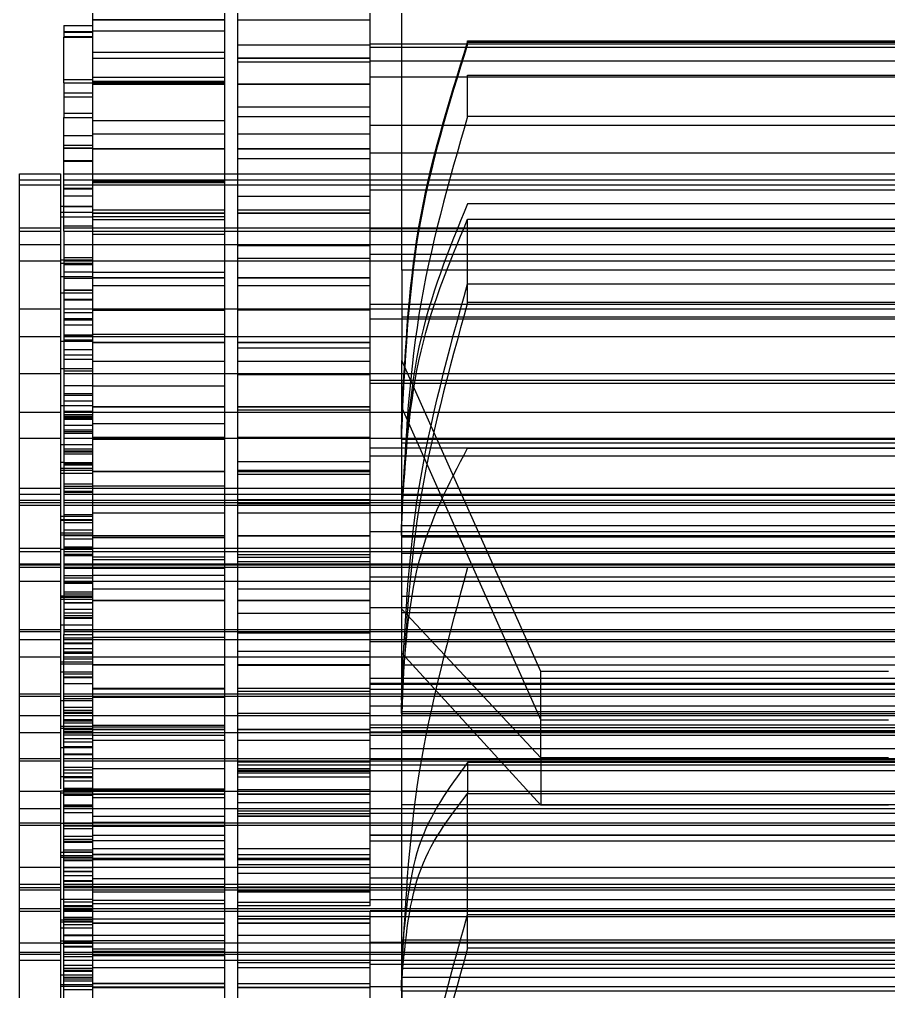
# Model space of a CAD drawing. Header units: metres. Extents: x 0 to 63075, y 0 to 44550.
# Drawn here: x 40583.26 to 40593.26, y 16373.58 to 16384.76 of the extents above; entities that cross this region are included whole.
import ezdxf

# ---------------------------------------------------------------- set-up
doc = ezdxf.new("R2010")
doc.units = ezdxf.units.M
doc.header["$LTSCALE"] = 75
doc.linetypes.add('HIDDEN2', pattern=[4.7625, 3.175, -1.5875])
doc.layers.add('SDM', color=7, linetype='Continuous')
doc.layers.add('ST1', color=7, linetype='HIDDEN2')

# ---------------------------------------------------------------- blocks, each defined once
blk = doc.blocks.new('A$C3224c420')
at = {"layer": 'ST1'}
for p, q in [((306.965, 1444.14), (306.965, 1454.755)), ((308.485, 1444.14), (308.485, 1454.755)), ((308.637, 1443.914), (308.637, 1449.942)), ((310.157, 1443.914), (310.157, 1449.942)), ((306.6, 1441.742), (306.6, 1446.744)), ((308.485, 1444.624), (306.965, 1444.624)), ((310.157, 1444.628), (308.637, 1444.628)), ((308.637, 1444.621), (310.157, 1444.621)), ((310.489, 1444.557), (310.157, 1444.557)), ((310.489, 1444.557), (310.489, 1444.431)), ((308.637, 1444.492), (310.157, 1444.492)), ((310.489, 1444.488), (310.157, 1444.488)), ((310.489, 1444.482), (310.157, 1444.482)), ((306.965, 1444.346), (299.035, 1444.346)), ((305.843, 1444.38), (300.157, 1444.38)), ((305.843, 1444.365), (300.157, 1444.365)), ((300.157, 1444.345), (305.843, 1444.345)), ((305.843, 1444.345), (305.843, 1444.38)), ((308.485, 1444.337), (306.965, 1444.337)), ((310.489, 1444.431), (310.157, 1444.431)), ((310.489, 1444.422), (310.157, 1444.422)), ((310.489, 1444.431), (310.489, 1444.422)), ((310.489, 1443.899), (310.489, 1444.422)), ((306.965, 1444.307), (299.035, 1444.307)), ((310.157, 1444.253), (308.637, 1444.253)), ((306.965, 1444.153), (299.035, 1444.153)), ((308.485, 1444.186), (306.965, 1444.186)), ((308.485, 1444.182), (306.965, 1444.182)), ((308.485, 1444.14), (306.965, 1444.14)), ((306.965, 1439.397), (306.965, 1444.14)), ((308.485, 1439.397), (308.485, 1444.14)), ((310.157, 1444.182), (308.637, 1444.182)), ((306.965, 1443.966), (299.035, 1443.966)), ((305.843, 1443.988), (300.157, 1443.988)), ((305.843, 1443.512), (305.843, 1443.988)), ((308.485, 1443.886), (306.965, 1443.886)), ((308.637, 1434.456), (308.637, 1443.959)), ((308.637, 1443.959), (310.157, 1443.959)), ((308.637, 1443.914), (310.157, 1443.914)), ((310.157, 1443.901), (308.637, 1443.901)), ((310.157, 1443.886), (308.637, 1443.886)), ((310.157, 1434.456), (310.157, 1443.959)), ((310.489, 1443.938), (310.157, 1443.938)), ((310.489, 1443.899), (310.157, 1443.899)), ((310.489, 1443.899), (310.489, 1443.501)), ((306.965, 1443.878), (308.485, 1443.878)), ((310.157, 1443.882), (308.637, 1443.882)), ((310.157, 1443.78), (310.489, 1443.78)), ((310.489, 1443.739), (310.157, 1443.739)), ((306.965, 1443.62), (308.485, 1443.62)), ((310.489, 1443.55), (310.157, 1443.55)), ((300.157, 1443.512), (305.843, 1443.512)), ((308.485, 1443.511), (306.965, 1443.511)), ((310.157, 1443.465), (308.637, 1443.465)), ((310.489, 1443.501), (310.157, 1443.501)), ((310.489, 1442.192), (310.489, 1443.501)), ((306.965, 1443.411), (299.035, 1443.411)), ((308.485, 1443.31), (306.965, 1443.31)), ((310.157, 1443.31), (308.637, 1443.31)), ((310.157, 1443.289), (310.489, 1443.289)), ((308.485, 1443.143), (306.965, 1443.143)), ((308.485, 1443.139), (306.965, 1443.139)), ((310.157, 1443.143), (308.637, 1443.143)), ((308.637, 1443.136), (310.157, 1443.136)), ((310.489, 1443.181), (310.157, 1443.181)), ((310.157, 1443.148), (310.489, 1443.148)), ((310.489, 1443.145), (310.157, 1443.145)), ((306.965, 1443.094), (299.035, 1443.094)), ((308.485, 1443.029), (306.965, 1443.029)), ((310.489, 1443.003), (310.157, 1443.003)), ((310.489, 1442.997), (310.157, 1442.997)), ((310.157, 1442.85), (295.658, 1442.85)), ((310.157, 1442.781), (295.658, 1442.781)), ((306.965, 1442.85), (299.035, 1442.85)), ((306.965, 1442.781), (299.035, 1442.781)), ((308.485, 1442.85), (306.965, 1442.85)), ((308.485, 1442.781), (306.965, 1442.781)), ((310.489, 1442.85), (308.637, 1442.85)), ((310.489, 1442.781), (308.637, 1442.781)), ((310.157, 1442.768), (308.637, 1442.768)), ((310.526, 1442.85), (310.526, 1442.724)), ((311, 1442.85), (310.526, 1442.85)), ((311, 1442.781), (310.526, 1442.781)), ((311, 1442.724), (311, 1442.85)), ((310.157, 1442.724), (295.658, 1442.724)), ((306.965, 1442.724), (299.035, 1442.724)), ((306.965, 1442.668), (299.035, 1442.668)), ((308.485, 1442.724), (306.965, 1442.724)), ((308.637, 1442.748), (310.157, 1442.748)), ((310.489, 1442.724), (308.637, 1442.724)), ((310.489, 1442.686), (310.157, 1442.686)), ((310.489, 1442.678), (310.157, 1442.678)), ((310.526, 1442.724), (310.526, 1442.192)), ((311, 1442.724), (310.526, 1442.724)), ((311, 1442.192), (311, 1442.724)), ((308.485, 1442.593), (306.965, 1442.593)), ((310.489, 1442.598), (310.157, 1442.598)), ((300.157, 1442.507), (305.843, 1442.507)), ((308.485, 1442.438), (306.965, 1442.438)), ((310.157, 1442.438), (308.637, 1442.438)), ((310.489, 1442.481), (310.157, 1442.481)), ((310.489, 1442.474), (310.157, 1442.474)), ((310.526, 1442.481), (310.489, 1442.481)), ((305.843, 1442.328), (300.157, 1442.328)), ((305.843, 1441.371), (305.843, 1442.328)), ((308.485, 1442.401), (306.965, 1442.401)), ((306.965, 1442.393), (308.485, 1442.393)), ((310.157, 1442.401), (308.637, 1442.401)), ((310.157, 1442.397), (308.637, 1442.397)), ((310.157, 1442.36), (308.637, 1442.36)), ((310.157, 1442.326), (308.637, 1442.326)), ((310.526, 1442.412), (310.157, 1442.412)), ((310.526, 1442.355), (310.157, 1442.355)), ((310.157, 1442.231), (295.658, 1442.231)), ((306.965, 1442.231), (299.035, 1442.231)), ((306.965, 1442.222), (299.035, 1442.222)), ((308.485, 1442.231), (306.965, 1442.231)), ((310.489, 1442.231), (308.637, 1442.231)), ((310.489, 1442.254), (310.157, 1442.254)), ((311, 1442.231), (310.526, 1442.231)), ((310.157, 1442.192), (295.658, 1442.192)), ((306.965, 1442.192), (299.035, 1442.192)), ((308.485, 1442.192), (306.965, 1442.192)), ((310.157, 1442.192), (308.637, 1442.192)), ((310.157, 1442.157), (308.637, 1442.157)), ((310.489, 1442.192), (310.157, 1442.192)), ((310.489, 1442.192), (310.489, 1441.171)), ((310.526, 1442.192), (310.526, 1438.502)), ((311, 1442.192), (310.526, 1442.192)), ((311, 1441.484), (311, 1442.192)), ((310.157, 1442.038), (295.658, 1442.038)), ((306.965, 1442.038), (299.035, 1442.038)), ((308.485, 1442.038), (306.965, 1442.038)), ((308.485, 1442.026), (306.965, 1442.026)), ((310.489, 1442.038), (308.637, 1442.038)), ((311, 1442.038), (310.526, 1442.038)), ((306.965, 1441.926), (299.035, 1441.926)), ((306.965, 1441.876), (308.485, 1441.876)), ((310.489, 1441.89), (310.157, 1441.89)), ((310.157, 1441.851), (295.658, 1441.851)), ((306.965, 1441.851), (299.035, 1441.851)), ((308.485, 1441.851), (306.965, 1441.851)), ((310.489, 1441.851), (308.637, 1441.851)), ((310.526, 1441.862), (310.157, 1441.862)), ((310.526, 1441.823), (310.157, 1441.823)), ((310.489, 1441.806), (310.157, 1441.806)), ((310.157, 1441.804), (310.489, 1441.804)), ((311, 1441.851), (310.526, 1441.851)), ((299.4, 1441.742), (306.6, 1441.742)), ((306.6, 1441.742), (306.6, 1440.704)), ((308.485, 1441.658), (306.965, 1441.658)), ((308.485, 1441.654), (306.965, 1441.654)), ((310.157, 1441.721), (308.637, 1441.721)), ((310.157, 1441.658), (308.637, 1441.658)), ((308.637, 1441.651), (310.157, 1441.651)), ((310.489, 1441.724), (310.157, 1441.724)), ((310.526, 1441.669), (310.157, 1441.669)), ((310.489, 1441.65), (310.157, 1441.65)), ((305.843, 1441.587), (300.157, 1441.587)), ((308.485, 1441.566), (306.965, 1441.566)), ((310.157, 1441.566), (308.637, 1441.566)), ((310.489, 1441.518), (310.157, 1441.518)), ((310.489, 1441.512), (310.157, 1441.512)), ((310.526, 1441.482), (310.157, 1441.482)), ((311, 1438.502), (311, 1441.484)), ((306.965, 1441.35), (299.035, 1441.35)), ((300.157, 1441.371), (305.843, 1441.371)), ((310.157, 1441.404), (310.489, 1441.404)), ((310.489, 1441.403), (310.157, 1441.403)), ((310.157, 1441.296), (295.658, 1441.296)), ((306.965, 1441.296), (299.035, 1441.296)), ((299.4, 1441.202), (306.6, 1441.202)), ((308.485, 1441.296), (306.965, 1441.296)), ((308.485, 1441.285), (306.965, 1441.285)), ((310.489, 1441.296), (308.637, 1441.296)), ((310.157, 1441.283), (308.637, 1441.283)), ((310.489, 1441.257), (310.157, 1441.257)), ((311, 1441.296), (310.526, 1441.296)), ((306.965, 1441.183), (299.035, 1441.183)), ((310.157, 1441.182), (310.489, 1441.182)), ((310.489, 1441.176), (310.157, 1441.176)), ((310.489, 1441.171), (310.157, 1441.171)), ((310.489, 1441.113), (310.157, 1441.113)), ((310.489, 1441.176), (310.489, 1437.55)), ((310.157, 1440.979), (295.658, 1440.979)), ((306.965, 1440.979), (299.035, 1440.979)), ((308.485, 1440.979), (306.965, 1440.979)), ((308.637, 1441.004), (310.157, 1441.004)), ((310.489, 1440.979), (308.637, 1440.979)), ((310.489, 1441), (310.157, 1441)), ((310.489, 1440.989), (310.157, 1440.989)), ((311, 1440.979), (310.526, 1440.979)), ((308.485, 1440.916), (306.965, 1440.916)), ((306.965, 1440.908), (308.485, 1440.908)), ((310.157, 1440.916), (308.637, 1440.916)), ((310.157, 1440.912), (308.637, 1440.912)), ((310.489, 1440.942), (310.157, 1440.942)), ((310.489, 1440.934), (310.157, 1440.934)), ((310.526, 1440.927), (310.157, 1440.927)), ((308.485, 1440.849), (306.965, 1440.849)), ((310.489, 1440.828), (310.157, 1440.828)), ((310.489, 1440.769), (310.157, 1440.769)), ((305, 1437.125), (306.6, 1440.704)), ((306.6, 1437.843), (306.6, 1440.704)), ((308.485, 1440.694), (306.965, 1440.694)), ((310.157, 1440.694), (308.637, 1440.694)), ((310.157, 1440.714), (310.489, 1440.714)), ((310.157, 1440.553), (295.658, 1440.553)), ((306.965, 1440.553), (299.035, 1440.553)), ((308.485, 1440.553), (306.965, 1440.553)), ((308.485, 1440.541), (306.965, 1440.541)), ((310.489, 1440.553), (308.637, 1440.553)), ((310.526, 1440.61), (310.157, 1440.61)), ((310.157, 1440.581), (310.489, 1440.581)), ((311, 1440.553), (310.526, 1440.553)), ((306.965, 1440.478), (299.035, 1440.478)), ((306.965, 1440.441), (299.035, 1440.441)), ((310.157, 1440.413), (308.637, 1440.413)), ((310.489, 1440.415), (310.157, 1440.415)), ((310.157, 1440.319), (310.489, 1440.319)), ((310.489, 1440.304), (310.157, 1440.304)), ((310.489, 1440.239), (310.157, 1440.239)), ((310.157, 1440.107), (295.658, 1440.107)), ((306.965, 1440.107), (299.035, 1440.107)), ((306.6, 1440.158), (305, 1436.565)), ((308.485, 1440.173), (306.965, 1440.173)), ((308.485, 1440.169), (306.965, 1440.169)), ((306.965, 1440.132), (308.485, 1440.132)), ((308.485, 1440.107), (306.965, 1440.107)), ((310.157, 1440.173), (308.637, 1440.173)), ((308.637, 1440.166), (310.157, 1440.166)), ((310.489, 1440.107), (308.637, 1440.107)), ((310.526, 1440.184), (310.157, 1440.184)), ((310.489, 1440.12), (310.157, 1440.12)), ((310.489, 1440.083), (310.157, 1440.083)), ((311, 1440.107), (310.526, 1440.107)), ((306.605, 1440.047), (306.605, 1439.883)), ((310.157, 1439.977), (308.637, 1439.977)), ((310.489, 1440.062), (310.157, 1440.062)), ((310.489, 1440.046), (310.157, 1440.046)), ((310.489, 1440.033), (310.157, 1440.033)), ((310.489, 1440.027), (310.157, 1440.027)), ((306.605, 1439.802), (306.605, 1439.929)), ((306.605, 1439.798), (306.605, 1439.917)), ((306.605, 1439.917), (306.605, 1439.798)), ((306.605, 1439.883), (306.605, 1439.756)), ((310.489, 1439.958), (310.157, 1439.958)), ((310.489, 1439.906), (310.157, 1439.906)), ((310.489, 1439.885), (310.157, 1439.885)), ((310.489, 1439.867), (310.157, 1439.867)), ((310.157, 1439.811), (295.658, 1439.811)), ((306.965, 1439.811), (299.035, 1439.811)), ((306.605, 1439.802), (299.395, 1439.802)), ((306.605, 1439.798), (299.395, 1439.798)), ((306.605, 1439.756), (299.395, 1439.756)), ((306.605, 1439.756), (306.605, 1438.783)), ((308.485, 1439.822), (306.965, 1439.822)), ((308.485, 1439.811), (306.965, 1439.811)), ((310.157, 1439.822), (308.637, 1439.822)), ((310.489, 1439.811), (308.637, 1439.811)), ((310.157, 1439.798), (308.637, 1439.798)), ((311, 1439.811), (310.526, 1439.811)), ((306.965, 1439.698), (299.035, 1439.698)), ((305.843, 1439.694), (300.157, 1439.694)), ((310.526, 1439.738), (310.157, 1439.738)), ((310.489, 1439.686), (310.157, 1439.686)), ((310.157, 1439.66), (310.489, 1439.66)), ((310.489, 1439.659), (310.157, 1439.659)), ((310.489, 1439.651), (310.157, 1439.651)), ((306.965, 1439.606), (299.035, 1439.606)), ((308.485, 1439.541), (306.965, 1439.541)), ((310.489, 1439.628), (310.157, 1439.628)), ((310.489, 1439.529), (310.157, 1439.529)), ((310.489, 1439.527), (310.157, 1439.527)), ((310.489, 1439.529), (310.526, 1439.529)), ((308.485, 1439.44), (306.965, 1439.44)), ((308.485, 1439.431), (306.965, 1439.431)), ((306.965, 1439.423), (308.485, 1439.423)), ((310.157, 1439.431), (308.637, 1439.431)), ((310.157, 1439.427), (308.637, 1439.427)), ((310.489, 1439.513), (310.157, 1439.513)), ((310.489, 1439.504), (310.157, 1439.504)), ((310.157, 1439.46), (310.526, 1439.46)), ((310.526, 1439.442), (310.157, 1439.442)), ((308.485, 1439.397), (306.965, 1439.397)), ((306.965, 1434.427), (306.965, 1439.397)), ((308.485, 1434.427), (308.485, 1439.397)), ((310.489, 1439.405), (310.157, 1439.405)), ((310.157, 1439.403), (310.526, 1439.403)), ((310.157, 1439.235), (295.658, 1439.235)), ((306.965, 1439.235), (299.035, 1439.235)), ((308.485, 1439.235), (306.965, 1439.235)), ((308.637, 1439.259), (310.157, 1439.259)), ((310.489, 1439.235), (308.637, 1439.235)), ((310.489, 1439.284), (310.157, 1439.284)), ((310.489, 1439.256), (310.157, 1439.256)), ((310.489, 1439.235), (310.157, 1439.235)), ((310.157, 1439.229), (310.489, 1439.229)), ((310.489, 1439.198), (310.157, 1439.198)), ((310.489, 1439.19), (310.157, 1439.19)), ((311, 1439.235), (310.526, 1439.235)), ((295.658, 1439.16), (310.157, 1439.16)), ((295.658, 1439.091), (310.157, 1439.091)), ((299.035, 1439.16), (306.965, 1439.16)), ((299.035, 1439.091), (306.965, 1439.091)), ((306.6, 1439.152), (299.4, 1439.152)), ((306.965, 1439.16), (308.485, 1439.16)), ((308.485, 1439.104), (306.965, 1439.104)), ((306.965, 1439.091), (308.485, 1439.091)), ((308.637, 1439.16), (310.489, 1439.16)), ((308.637, 1439.091), (310.489, 1439.091)), ((310.526, 1439.16), (311, 1439.16)), ((310.526, 1439.091), (311, 1439.091)), ((310.157, 1439.068), (295.658, 1439.068)), ((295.658, 1439.034), (310.157, 1439.034)), ((306.965, 1439.068), (299.035, 1439.068)), ((299.035, 1439.034), (306.965, 1439.034)), ((308.485, 1439.068), (306.965, 1439.068)), ((308.485, 1439.056), (306.965, 1439.056)), ((306.965, 1439.034), (308.485, 1439.034)), ((310.489, 1439.068), (308.637, 1439.068)), ((308.637, 1439.034), (310.489, 1439.034)), ((311, 1439.068), (310.526, 1439.068)), ((310.526, 1439.034), (311, 1439.034)), ((306.965, 1438.956), (299.035, 1438.956)), ((308.485, 1438.95), (306.965, 1438.95)), ((310.157, 1438.95), (308.637, 1438.95)), ((310.489, 1438.93), (310.157, 1438.93)), ((310.157, 1438.91), (310.526, 1438.91)), ((310.157, 1438.871), (310.526, 1438.871)), ((310.526, 1438.866), (310.157, 1438.866)), ((306.605, 1438.806), (299.395, 1438.806)), ((306.605, 1438.818), (306.605, 1438.689)), ((306.605, 1438.689), (306.605, 1438.818)), ((306.605, 1438.783), (306.605, 1436.575)), ((310.157, 1438.837), (310.489, 1438.837)), ((310.157, 1438.834), (310.489, 1438.834)), ((310.489, 1438.754), (310.157, 1438.754)), ((306.965, 1438.734), (299.035, 1438.734)), ((306.605, 1438.689), (299.395, 1438.689)), ((306.605, 1438.674), (299.395, 1438.674)), ((306.6, 1438.68), (299.4, 1438.68)), ((308.485, 1438.688), (306.965, 1438.688)), ((308.485, 1438.684), (306.965, 1438.684)), ((310.157, 1438.688), (308.637, 1438.688)), ((308.637, 1438.681), (310.157, 1438.681)), ((310.157, 1438.668), (308.637, 1438.668)), ((310.157, 1438.717), (310.526, 1438.717)), ((310.526, 1438.699), (310.157, 1438.699)), ((310.489, 1438.691), (310.157, 1438.691)), ((310.489, 1438.653), (310.157, 1438.653)), ((295.658, 1438.541), (310.157, 1438.541)), ((299.035, 1438.541), (306.965, 1438.541)), ((306.965, 1438.541), (308.485, 1438.541)), ((308.637, 1438.541), (310.489, 1438.541)), ((310.489, 1438.559), (310.157, 1438.559)), ((310.489, 1438.548), (310.157, 1438.548)), ((310.489, 1438.542), (310.157, 1438.542)), ((310.157, 1438.53), (310.526, 1438.53)), ((310.526, 1438.541), (311, 1438.541)), ((295.658, 1438.502), (310.157, 1438.502)), ((299.035, 1438.502), (306.965, 1438.502)), ((299.4, 1438.484), (306.6, 1438.484)), ((306.965, 1438.502), (308.485, 1438.502)), ((308.485, 1438.471), (306.965, 1438.471)), ((308.485, 1438.441), (306.965, 1438.441)), ((308.637, 1438.502), (310.489, 1438.502)), ((310.157, 1438.443), (308.637, 1438.443)), ((310.157, 1438.413), (308.637, 1438.413)), ((310.489, 1438.473), (310.157, 1438.473)), ((310.489, 1438.458), (310.157, 1438.458)), ((310.526, 1438.502), (310.526, 1438.363)), ((310.526, 1438.502), (311, 1438.502)), ((311, 1438.363), (311, 1438.502)), ((310.157, 1438.363), (295.658, 1438.363)), ((295.658, 1438.348), (310.157, 1438.348)), ((310.157, 1438.326), (295.658, 1438.326)), ((306.965, 1438.363), (299.035, 1438.363)), ((299.035, 1438.348), (306.965, 1438.348)), ((306.965, 1438.326), (299.035, 1438.326)), ((300.157, 1438.323), (305.843, 1438.323)), ((306.965, 1438.387), (308.485, 1438.387)), ((308.485, 1438.363), (306.965, 1438.363)), ((306.965, 1438.348), (308.485, 1438.348)), ((308.485, 1438.326), (306.965, 1438.326)), ((310.489, 1438.363), (308.637, 1438.363)), ((308.637, 1438.348), (310.489, 1438.348)), ((310.489, 1438.326), (308.637, 1438.326)), ((310.157, 1438.313), (308.637, 1438.313)), ((310.489, 1438.317), (310.157, 1438.317)), ((310.489, 1438.312), (310.157, 1438.312)), ((310.526, 1438.363), (310.526, 1437.491)), ((311, 1438.363), (310.526, 1438.363)), ((310.526, 1438.348), (311, 1438.348)), ((311, 1438.326), (310.526, 1438.326)), ((311, 1437.491), (311, 1438.363)), ((306.965, 1438.213), (299.035, 1438.213)), ((310.157, 1438.232), (308.637, 1438.232)), ((310.489, 1438.23), (310.157, 1438.23)), ((310.489, 1438.201), (310.157, 1438.201)), ((295.658, 1438.161), (310.157, 1438.161)), ((299.035, 1438.161), (306.965, 1438.161)), ((306.965, 1438.161), (308.485, 1438.161)), ((308.485, 1438.077), (306.965, 1438.077)), ((308.637, 1438.161), (310.489, 1438.161)), ((310.157, 1438.077), (308.637, 1438.077)), ((310.489, 1438.166), (310.157, 1438.166)), ((310.489, 1438.162), (310.157, 1438.162)), ((310.489, 1438.143), (310.157, 1438.143)), ((310.489, 1438.14), (310.157, 1438.14)), ((310.526, 1438.161), (311, 1438.161)), ((299.4, 1437.986), (306.6, 1437.986)), ((310.489, 1438.042), (310.157, 1438.042)), ((310.489, 1438.019), (310.157, 1438.019)), ((310.526, 1437.994), (310.157, 1437.994)), ((310.157, 1437.975), (310.526, 1437.975)), ((310.526, 1437.957), (310.157, 1437.957)), ((306.965, 1437.862), (299.035, 1437.862)), ((308.485, 1437.946), (306.965, 1437.946)), ((306.965, 1437.938), (308.485, 1437.938)), ((310.157, 1437.946), (308.637, 1437.946)), ((310.157, 1437.942), (308.637, 1437.942)), ((310.489, 1437.92), (310.157, 1437.92)), ((310.157, 1437.916), (310.489, 1437.916)), ((310.489, 1437.915), (310.157, 1437.915)), ((299.395, 1437.799), (306.605, 1437.799)), ((306.6, 1437.843), (305, 1436.132)), ((306.6, 1434.033), (306.6, 1437.843)), ((308.485, 1437.796), (306.965, 1437.796)), ((310.489, 1437.84), (310.157, 1437.84)), ((310.489, 1437.799), (310.157, 1437.799)), ((310.489, 1437.769), (310.157, 1437.769)), ((310.157, 1437.744), (310.489, 1437.744)), ((310.489, 1437.737), (310.157, 1437.737)), ((310.157, 1437.658), (310.526, 1437.658)), ((295.658, 1437.606), (310.157, 1437.606)), ((310.157, 1437.583), (295.658, 1437.583)), ((299.035, 1437.606), (306.965, 1437.606)), ((306.965, 1437.583), (299.035, 1437.583)), ((306.965, 1437.606), (308.485, 1437.606)), ((308.485, 1437.583), (306.965, 1437.583)), ((308.485, 1437.571), (306.965, 1437.571)), ((308.637, 1437.606), (310.489, 1437.606)), ((310.489, 1437.583), (308.637, 1437.583)), ((308.637, 1437.515), (310.157, 1437.515)), ((310.489, 1437.59), (310.157, 1437.59)), ((310.489, 1437.55), (310.157, 1437.55)), ((310.489, 1437.512), (310.157, 1437.512)), ((310.489, 1429.724), (310.489, 1437.55)), ((310.526, 1437.606), (311, 1437.606)), ((311, 1437.583), (310.526, 1437.583)), ((310.157, 1437.491), (295.658, 1437.491)), ((306.965, 1437.491), (299.035, 1437.491)), ((306.965, 1437.471), (299.035, 1437.471)), ((308.485, 1437.491), (306.965, 1437.491)), ((310.489, 1437.491), (308.637, 1437.491)), ((310.489, 1437.491), (310.157, 1437.491)), ((310.489, 1437.454), (310.157, 1437.454)), ((310.489, 1437.453), (310.157, 1437.453)), ((310.489, 1437.445), (310.157, 1437.445)), ((310.489, 1437.445), (310.157, 1437.445)), ((310.526, 1437.491), (310.526, 1436.619)), ((311, 1437.491), (310.526, 1437.491)), ((311, 1436.589), (311, 1437.491)), ((295.658, 1437.289), (310.157, 1437.289)), ((299.035, 1437.289), (306.965, 1437.289)), ((299.395, 1437.288), (306.605, 1437.288)), ((305, 1435.585), (306.6, 1437.334)), ((308.485, 1437.36), (306.965, 1437.36)), ((306.965, 1437.289), (308.485, 1437.289)), ((308.637, 1437.289), (310.489, 1437.289)), ((310.489, 1437.39), (310.157, 1437.39)), ((310.157, 1437.349), (310.489, 1437.349)), ((310.489, 1437.335), (310.157, 1437.335)), ((310.526, 1437.289), (311, 1437.289)), ((299.395, 1437.196), (306.605, 1437.196)), ((308.485, 1437.205), (306.965, 1437.205)), ((308.485, 1437.203), (306.965, 1437.203)), ((308.485, 1437.199), (306.965, 1437.199)), ((310.157, 1437.205), (308.637, 1437.205)), ((310.157, 1437.203), (308.637, 1437.203)), ((308.637, 1437.196), (310.157, 1437.196)), ((310.489, 1437.269), (310.157, 1437.269)), ((310.157, 1437.232), (310.526, 1437.232)), ((310.526, 1437.214), (310.157, 1437.214)), ((301, 1437.125), (305, 1437.125)), ((305, 1436.132), (305, 1437.125)), ((310.526, 1437.122), (310.157, 1437.122)), ((310.157, 1437.093), (310.489, 1437.093)), ((310.489, 1437.063), (310.157, 1437.063)), ((299.035, 1437.045), (306.965, 1437.045)), ((306.965, 1436.99), (299.035, 1436.99)), ((299.035, 1436.976), (306.965, 1436.976)), ((310.489, 1437.057), (310.157, 1437.057)), ((310.489, 1436.988), (310.157, 1436.988)), ((295.658, 1436.863), (310.157, 1436.863)), ((310.157, 1436.841), (295.658, 1436.841)), ((299.035, 1436.919), (306.965, 1436.919)), ((299.035, 1436.863), (306.965, 1436.863)), ((306.965, 1436.841), (299.035, 1436.841)), ((308.485, 1436.932), (306.965, 1436.932)), ((308.485, 1436.897), (306.965, 1436.897)), ((308.485, 1436.869), (306.965, 1436.869)), ((306.965, 1436.863), (308.485, 1436.863)), ((308.485, 1436.841), (306.965, 1436.841)), ((310.157, 1436.932), (308.637, 1436.932)), ((310.157, 1436.924), (308.637, 1436.924)), ((308.637, 1436.863), (310.489, 1436.863)), ((310.489, 1436.841), (308.637, 1436.841)), ((310.526, 1436.863), (311, 1436.863)), ((311, 1436.841), (310.526, 1436.841)), ((306.965, 1436.728), (299.035, 1436.728)), ((306.605, 1436.642), (306.605, 1436.737)), ((306.605, 1436.737), (306.605, 1436.642)), ((310.157, 1436.828), (308.637, 1436.828)), ((310.489, 1436.815), (310.157, 1436.815)), ((310.157, 1436.786), (310.526, 1436.786)), ((310.157, 1436.619), (295.658, 1436.619)), ((306.965, 1436.619), (299.035, 1436.619)), ((306.605, 1436.665), (299.395, 1436.665)), ((306.605, 1436.642), (299.395, 1436.642)), ((306.965, 1436.643), (308.485, 1436.643)), ((308.485, 1436.619), (306.965, 1436.619)), ((310.489, 1436.619), (308.637, 1436.619)), ((310.489, 1436.716), (310.157, 1436.716)), ((310.489, 1436.714), (310.157, 1436.714)), ((310.489, 1436.681), (310.157, 1436.681)), ((310.489, 1436.658), (310.157, 1436.658)), ((310.489, 1436.647), (310.157, 1436.647)), ((310.157, 1436.641), (310.489, 1436.641)), ((310.526, 1436.619), (310.526, 1435.773)), ((311, 1436.619), (310.526, 1436.619)), ((311, 1435.747), (311, 1436.619)), ((306.965, 1436.511), (299.035, 1436.511)), ((301, 1436.565), (305, 1436.565)), ((306.605, 1436.575), (306.605, 1436.447)), ((310.157, 1436.508), (308.637, 1436.508)), ((310.489, 1436.573), (310.157, 1436.573)), ((310.489, 1436.568), (310.157, 1436.568)), ((310.489, 1436.557), (310.157, 1436.557)), ((310.489, 1436.534), (310.157, 1436.534)), ((295.658, 1436.417), (310.157, 1436.417)), ((306.965, 1436.481), (299.035, 1436.481)), ((299.035, 1436.426), (306.965, 1436.426)), ((299.035, 1436.417), (306.965, 1436.417)), ((306.605, 1436.447), (299.395, 1436.447)), ((306.605, 1436.447), (306.605, 1433.495)), ((308.485, 1436.461), (306.965, 1436.461)), ((306.965, 1436.453), (308.485, 1436.453)), ((306.965, 1436.417), (308.485, 1436.417)), ((310.157, 1436.488), (308.637, 1436.488)), ((310.157, 1436.461), (308.637, 1436.461)), ((310.157, 1436.457), (308.637, 1436.457)), ((308.637, 1436.417), (310.489, 1436.417)), ((310.157, 1436.393), (308.637, 1436.393)), ((310.157, 1436.49), (310.526, 1436.49)), ((310.526, 1436.472), (310.157, 1436.472)), ((310.489, 1436.463), (310.157, 1436.463)), ((310.157, 1436.454), (310.489, 1436.454)), ((310.489, 1436.435), (310.157, 1436.435)), ((310.489, 1436.417), (310.157, 1436.417)), ((310.489, 1436.396), (310.157, 1436.396)), ((310.526, 1436.417), (311, 1436.417)), ((299.035, 1436.387), (306.965, 1436.387)), ((308.485, 1436.333), (306.965, 1436.333)), ((310.157, 1436.333), (308.637, 1436.333)), ((310.489, 1436.355), (310.157, 1436.355)), ((310.489, 1436.314), (310.157, 1436.314)), ((299.035, 1436.233), (306.965, 1436.233)), ((310.157, 1436.259), (310.489, 1436.259)), ((310.526, 1436.25), (310.157, 1436.25)), ((310.157, 1436.172), (310.489, 1436.172)), ((310.489, 1436.17), (310.157, 1436.17)), ((295.658, 1436.121), (310.157, 1436.121)), ((310.157, 1436.098), (295.658, 1436.098)), ((299.035, 1436.121), (306.965, 1436.121)), ((306.965, 1436.117), (299.035, 1436.117)), ((306.965, 1436.098), (299.035, 1436.098)), ((300.157, 1436.077), (305.843, 1436.077)), ((301, 1436.132), (305, 1436.132)), ((305, 1436.132), (305, 1435.585)), ((305.843, 1436.077), (305.843, 1435.72)), ((306.965, 1436.121), (308.485, 1436.121)), ((308.485, 1436.098), (306.965, 1436.098)), ((308.485, 1436.086), (306.965, 1436.086)), ((308.637, 1436.121), (310.489, 1436.121)), ((310.489, 1436.098), (308.637, 1436.098)), ((310.526, 1436.121), (311, 1436.121)), ((311, 1436.098), (310.526, 1436.098)), ((299.035, 1436.046), (306.965, 1436.046)), ((306.965, 1435.986), (299.035, 1435.986)), ((308.485, 1436.052), (306.965, 1436.052)), ((308.485, 1436.008), (306.965, 1436.008)), ((308.485, 1435.991), (306.965, 1435.991)), ((308.485, 1435.977), (306.965, 1435.977)), ((308.485, 1435.957), (306.965, 1435.957)), ((310.157, 1436.008), (308.637, 1436.008)), ((310.489, 1436.024), (310.157, 1436.024)), ((310.489, 1435.992), (310.157, 1435.992)), ((310.489, 1435.96), (310.157, 1435.96)), ((308.485, 1435.914), (306.965, 1435.914)), ((310.157, 1435.914), (310.526, 1435.914)), ((310.489, 1435.905), (310.157, 1435.905)), ((310.157, 1435.864), (310.489, 1435.864)), ((310.157, 1435.747), (295.658, 1435.747)), ((306.965, 1435.747), (299.035, 1435.747)), ((305.843, 1435.72), (300.157, 1435.72)), ((305.843, 1433.942), (305.843, 1435.72)), ((308.485, 1435.766), (306.965, 1435.766)), ((308.485, 1435.747), (306.965, 1435.747)), ((308.637, 1435.771), (310.157, 1435.771)), ((310.157, 1435.762), (308.637, 1435.762)), ((310.489, 1435.747), (308.637, 1435.747)), ((310.489, 1435.784), (310.157, 1435.784)), ((310.489, 1435.768), (310.157, 1435.768)), ((310.489, 1435.747), (310.157, 1435.747)), ((310.157, 1435.747), (310.526, 1435.747)), ((310.526, 1435.729), (310.157, 1435.729)), ((310.526, 1435.747), (310.526, 1434.875)), ((311, 1435.747), (310.526, 1435.747)), ((311, 1434.875), (311, 1435.747)), ((308.485, 1435.718), (306.965, 1435.718)), ((308.485, 1435.714), (306.965, 1435.714)), ((308.485, 1435.616), (306.965, 1435.616)), ((310.157, 1435.718), (308.637, 1435.718)), ((308.637, 1435.711), (310.157, 1435.711)), ((310.157, 1435.676), (308.637, 1435.676)), ((310.489, 1435.709), (310.157, 1435.709)), ((310.489, 1435.701), (310.157, 1435.701)), ((295.658, 1435.545), (310.157, 1435.545)), ((299.035, 1435.545), (306.965, 1435.545)), ((299.395, 1435.592), (306.605, 1435.592)), ((301, 1435.585), (305, 1435.585)), ((306.965, 1435.545), (308.485, 1435.545)), ((308.485, 1435.521), (306.965, 1435.521)), ((308.637, 1435.545), (310.489, 1435.545)), ((310.489, 1435.591), (310.157, 1435.591)), ((310.489, 1435.578), (310.157, 1435.578)), ((310.489, 1435.572), (310.157, 1435.572)), ((310.489, 1435.503), (310.157, 1435.503)), ((310.526, 1435.545), (311, 1435.545)), ((299.035, 1435.491), (306.965, 1435.491)), ((308.485, 1435.49), (306.965, 1435.49)), ((308.485, 1435.464), (306.965, 1435.464)), ((308.485, 1435.461), (306.965, 1435.461)), ((310.157, 1435.461), (308.637, 1435.461)), ((310.157, 1435.391), (308.637, 1435.391)), ((295.658, 1435.378), (310.157, 1435.378)), ((310.157, 1435.356), (295.658, 1435.356)), ((299.035, 1435.378), (306.965, 1435.378)), ((306.965, 1435.356), (299.035, 1435.356)), ((306.965, 1435.378), (308.485, 1435.378)), ((308.485, 1435.356), (306.965, 1435.356)), ((308.637, 1435.378), (310.489, 1435.378)), ((310.489, 1435.356), (308.637, 1435.356)), ((310.157, 1435.343), (308.637, 1435.343)), ((310.526, 1435.378), (310.157, 1435.378)), ((310.157, 1435.349), (310.489, 1435.349)), ((310.489, 1435.347), (310.157, 1435.347)), ((310.489, 1435.318), (310.157, 1435.318)), ((310.526, 1435.378), (311, 1435.378)), ((311, 1435.356), (310.526, 1435.356)), ((306.965, 1435.245), (299.035, 1435.245)), ((306.965, 1435.243), (299.035, 1435.243)), ((299.035, 1435.174), (306.965, 1435.174)), ((310.157, 1435.24), (308.637, 1435.24)), ((310.157, 1435.18), (308.637, 1435.18)), ((310.489, 1435.231), (310.157, 1435.231)), ((310.489, 1435.196), (310.157, 1435.196)), ((310.489, 1435.173), (310.157, 1435.173)), ((310.489, 1435.162), (310.157, 1435.162)), ((306.965, 1435.085), (308.485, 1435.085)), ((308.637, 1435.085), (310.157, 1435.085)), ((310.157, 1435.156), (310.489, 1435.156)), ((310.489, 1435.072), (310.157, 1435.072)), ((310.489, 1435.071), (310.157, 1435.071)), ((310.489, 1435.049), (310.157, 1435.049)), ((308.485, 1435.02), (306.965, 1435.02)), ((306.965, 1435.016), (308.485, 1435.016)), ((308.485, 1434.976), (306.965, 1434.976)), ((306.965, 1434.968), (308.485, 1434.968)), ((306.965, 1434.959), (308.485, 1434.959)), ((310.157, 1435.023), (308.637, 1435.023)), ((308.637, 1435.016), (310.157, 1435.016)), ((310.157, 1434.976), (308.637, 1434.976)), ((310.157, 1434.972), (308.637, 1434.972)), ((308.637, 1434.959), (310.157, 1434.959)), ((310.157, 1435.042), (310.526, 1435.042)), ((310.157, 1435.005), (310.526, 1435.005)), ((310.526, 1434.987), (310.157, 1434.987)), ((310.489, 1434.969), (310.157, 1434.969)), ((310.489, 1434.95), (310.157, 1434.95)), ((310.157, 1434.875), (295.658, 1434.875)), ((306.965, 1434.875), (299.035, 1434.875)), ((306.965, 1434.899), (308.485, 1434.899)), ((308.485, 1434.875), (306.965, 1434.875)), ((310.489, 1434.875), (308.637, 1434.875)), ((310.489, 1434.87), (310.157, 1434.87)), ((310.489, 1434.829), (310.157, 1434.829)), ((310.489, 1434.829), (310.157, 1434.829)), ((310.526, 1434.875), (310.526, 1434.366)), ((311, 1434.875), (310.526, 1434.875)), ((311, 1434.361), (311, 1434.875)), ((299.035, 1434.748), (306.965, 1434.748)), ((308.485, 1434.804), (306.965, 1434.804)), ((310.157, 1434.744), (308.637, 1434.744)), ((310.489, 1434.824), (310.157, 1434.824)), ((310.157, 1434.774), (310.489, 1434.774)), ((310.489, 1434.719), (310.157, 1434.719)), ((295.658, 1434.673), (310.157, 1434.673)), ((295.658, 1434.636), (310.157, 1434.636)), ((310.157, 1434.613), (295.658, 1434.613)), ((299.035, 1434.673), (306.965, 1434.673)), ((299.035, 1434.636), (306.965, 1434.636)), ((306.965, 1434.613), (299.035, 1434.613)), ((306.965, 1434.673), (308.485, 1434.673)), ((308.485, 1434.648), (306.965, 1434.648)), ((306.965, 1434.636), (308.485, 1434.636)), ((308.485, 1434.613), (306.965, 1434.613)), ((308.485, 1434.601), (306.965, 1434.601)), ((308.637, 1434.673), (310.489, 1434.673)), ((310.157, 1434.649), (308.637, 1434.649)), ((308.637, 1434.636), (310.489, 1434.636)), ((310.489, 1434.613), (308.637, 1434.613)), ((310.157, 1434.71), (310.489, 1434.71)), ((310.489, 1434.673), (310.157, 1434.673)), ((310.489, 1434.652), (310.157, 1434.652)), ((310.526, 1434.673), (311, 1434.673)), ((310.526, 1434.636), (311, 1434.636)), ((311, 1434.613), (310.526, 1434.613)), ((306.965, 1434.501), (299.035, 1434.501)), ((308.485, 1434.589), (306.965, 1434.589)), ((310.157, 1434.589), (308.637, 1434.589)), ((310.157, 1434.494), (308.637, 1434.494)), ((310.526, 1434.506), (310.157, 1434.506)), ((310.157, 1434.396), (295.658, 1434.396)), ((306.965, 1434.396), (299.035, 1434.396)), ((306.965, 1434.466), (308.485, 1434.466)), ((306.965, 1434.427), (308.485, 1434.427)), ((308.485, 1434.396), (306.965, 1434.396)), ((308.485, 1426.601), (308.485, 1434.427)), ((310.157, 1434.456), (308.637, 1434.456)), ((308.637, 1430.542), (308.637, 1434.456)), ((310.489, 1434.396), (308.637, 1434.396)), ((310.489, 1434.475), (310.157, 1434.475)), ((310.157, 1430.542), (310.157, 1434.456)), ((310.157, 1434.427), (310.489, 1434.427)), ((310.489, 1434.426), (310.157, 1434.426)), ((310.489, 1434.42), (310.157, 1434.42)), ((310.157, 1434.379), (310.489, 1434.379)), ((311, 1434.396), (310.526, 1434.396)), ((310.157, 1434.366), (295.658, 1434.366)), ((306.965, 1434.373), (299.035, 1434.373)), ((306.965, 1434.366), (299.035, 1434.366)), ((299.035, 1434.302), (306.965, 1434.302)), ((305.843, 1434.329), (300.157, 1434.329)), ((308.485, 1434.368), (306.965, 1434.368)), ((306.965, 1426.601), (306.965, 1434.366)), ((308.485, 1434.366), (306.965, 1434.366)), ((308.485, 1434.308), (306.965, 1434.308)), ((308.485, 1434.281), (306.965, 1434.281)), ((306.965, 1434.273), (308.485, 1434.273)), ((310.489, 1434.366), (308.637, 1434.366)), ((310.157, 1434.277), (308.637, 1434.277)), ((308.637, 1434.273), (310.157, 1434.273)), ((310.489, 1434.299), (310.157, 1434.299)), ((310.489, 1434.28), (310.157, 1434.28)), ((310.526, 1434.366), (310.526, 1430.676)), ((311, 1434.366), (310.526, 1434.366)), ((311, 1433.658), (311, 1434.366)), ((308.485, 1434.233), (306.965, 1434.233)), ((308.485, 1434.229), (306.965, 1434.229)), ((310.157, 1434.233), (308.637, 1434.233)), ((308.637, 1434.226), (310.157, 1434.226)), ((310.157, 1434.262), (310.526, 1434.262)), ((310.489, 1434.248), (310.157, 1434.248)), ((310.489, 1434.246), (310.157, 1434.246)), ((310.526, 1434.244), (310.157, 1434.244)), ((310.489, 1434.215), (310.157, 1434.215)), ((310.157, 1434.17), (310.526, 1434.17)), ((306.965, 1434.086), (308.485, 1434.086)), ((308.637, 1434.086), (310.157, 1434.086)), ((310.489, 1434.093), (310.157, 1434.093)), ((310.489, 1434.087), (310.157, 1434.087)), ((310.157, 1434.002), (295.658, 1434.002)), ((299.035, 1434.006), (306.965, 1434.006)), ((306.965, 1434.002), (299.035, 1434.002)), ((299.4, 1434.033), (306.6, 1434.033)), ((300.157, 1433.942), (305.843, 1433.942)), ((306.6, 1434.033), (306.6, 1432.919)), ((308.485, 1434.002), (306.965, 1434.002)), ((308.637, 1434.027), (310.157, 1434.027)), ((310.489, 1434.002), (308.637, 1434.002)), ((310.157, 1433.932), (308.637, 1433.932)), ((310.526, 1434.027), (310.157, 1434.027)), ((310.489, 1434.023), (310.157, 1434.023)), ((310.489, 1434.018), (310.157, 1434.018)), ((310.489, 1434.002), (310.157, 1434.002)), ((310.526, 1433.997), (310.157, 1433.997)), ((310.489, 1433.965), (310.157, 1433.965)), ((310.489, 1433.957), (310.157, 1433.957)), ((311, 1434.002), (310.526, 1434.002)), ((295.658, 1433.893), (310.157, 1433.893)), ((310.157, 1433.871), (295.658, 1433.871)), ((299.035, 1433.893), (306.965, 1433.893)), ((306.965, 1433.871), (299.035, 1433.871)), ((306.965, 1433.893), (308.485, 1433.893)), ((308.485, 1433.872), (306.965, 1433.872)), ((308.485, 1433.871), (306.965, 1433.871)), ((310.157, 1433.906), (308.637, 1433.906)), ((308.637, 1433.893), (310.489, 1433.893)), ((310.489, 1433.871), (308.637, 1433.871)), ((310.157, 1433.858), (308.637, 1433.858)), ((310.489, 1433.847), (310.157, 1433.847)), ((310.526, 1433.893), (311, 1433.893)), ((311, 1433.871), (310.526, 1433.871)), ((295.658, 1433.801), (310.157, 1433.801)), ((299.035, 1433.801), (306.965, 1433.801)), ((306.965, 1433.758), (299.035, 1433.758)), ((306.605, 1433.711), (299.395, 1433.711)), ((306.965, 1433.801), (308.485, 1433.801)), ((308.485, 1433.777), (306.965, 1433.777)), ((308.485, 1433.717), (306.965, 1433.717)), ((308.637, 1433.801), (310.489, 1433.801)), ((310.157, 1433.717), (308.637, 1433.717)), ((310.489, 1433.746), (310.157, 1433.746)), ((310.489, 1433.711), (310.157, 1433.711)), ((310.526, 1433.801), (311, 1433.801)), ((299.4, 1433.604), (306.6, 1433.604)), ((310.489, 1433.688), (310.157, 1433.688)), ((310.489, 1433.677), (310.157, 1433.677)), ((310.157, 1433.671), (310.489, 1433.671)), ((310.526, 1433.633), (310.157, 1433.633)), ((310.157, 1433.604), (310.489, 1433.604)), ((311, 1430.676), (311, 1433.658)), ((306.965, 1433.501), (299.035, 1433.501)), ((306.605, 1433.572), (306.605, 1433.449)), ((306.605, 1433.449), (306.605, 1433.572)), ((306.605, 1433.495), (306.605, 1429.391)), ((308.485, 1433.535), (306.965, 1433.535)), ((306.965, 1433.531), (308.485, 1433.531)), ((308.485, 1433.491), (306.965, 1433.491)), ((306.965, 1433.483), (308.485, 1433.483)), ((310.157, 1433.538), (308.637, 1433.538)), ((308.637, 1433.531), (310.157, 1433.531)), ((310.157, 1433.495), (308.637, 1433.495)), ((310.157, 1433.491), (308.637, 1433.491)), ((310.157, 1433.487), (308.637, 1433.487)), ((310.489, 1433.587), (310.157, 1433.587)), ((310.489, 1433.564), (310.157, 1433.564)), ((310.157, 1433.52), (310.526, 1433.52)), ((310.526, 1433.502), (310.157, 1433.502)), ((306.605, 1433.449), (299.395, 1433.449)), ((310.489, 1433.465), (310.157, 1433.465))]:
    blk.add_line(p, q, dxfattribs=at)
for points, knots in [([(306.605, 1439.929), (306.567, 1440.716), (306.492, 1442.293), (306.06, 1443.674), (305.843, 1444.365)], [0, 0, 0, 0, 0.499427, 1, 1, 1, 1]), ([(305.843, 1444.345), (306.059, 1443.649), (306.492, 1442.256), (306.567, 1440.673), (306.605, 1439.883)], [0, 0, 0, 0, 0.500514, 1, 1, 1, 1]), ([(305.843, 1443.512), (306.059, 1442.763), (306.492, 1441.265), (306.567, 1439.634), (306.605, 1438.818)], [0, 0, 0, 0, 0.5001333, 1, 1, 1, 1]), ([(305.843, 1442.507), (306.059, 1441.981), (306.492, 1440.929), (306.567, 1439.586), (306.605, 1438.915)], [0, 0, 0, 0, 0.500529, 1, 1, 1, 1]), ([(306.605, 1438.783), (306.567, 1439.446), (306.492, 1440.776), (306.06, 1441.81), (305.843, 1442.328)], [0, 0, 0, 0, 0.499098, 1, 1, 1, 1]), ([(306.605, 1436.794), (306.567, 1437.61), (306.492, 1439.244), (306.059, 1440.806), (305.843, 1441.587)], [0, 0, 0, 0, 0.49948, 1, 1, 1, 1]), ([(305.843, 1441.371), (306.059, 1440.588), (306.492, 1439.023), (306.567, 1437.391), (306.605, 1436.575)], [0, 0, 0, 0, 0.500261, 1, 1, 1, 1]), ([(306.605, 1436.737), (306.567, 1437.312), (306.492, 1438.464), (306.059, 1439.284), (305.843, 1439.694)], [0, 0, 0, 0, 0.499479, 1, 1, 1, 1]), ([(305.843, 1438.323), (306.059, 1437.531), (306.492, 1435.95), (306.567, 1434.364), (306.605, 1433.572)], [0, 0, 0, 0, 0.500372, 1, 1, 1, 1]), ([(305.843, 1436.077), (306.059, 1435.785), (306.492, 1435.201), (306.567, 1434.26), (306.605, 1433.79)], [0, 0, 0, 0, 0.5001515, 1, 1, 1, 1]), ([(306.605, 1433.495), (306.567, 1433.955), (306.492, 1434.877), (306.06, 1435.439), (305.843, 1435.72)], [0, 0, 0, 0, 0.499419, 1, 1, 1, 1]), ([(306.605, 1429.757), (306.567, 1430.503), (306.492, 1431.997), (306.059, 1433.551), (305.843, 1434.329)], [0, 0, 0, 0, 0.499459, 1, 1, 1, 1]), ([(305.843, 1433.942), (306.059, 1433.167), (306.492, 1431.617), (306.567, 1430.133), (306.605, 1429.391)], [0, 0, 0, 0, 0.500133, 1, 1, 1, 1])]:
    blk.add_open_spline(points, degree=3, knots=knots, dxfattribs=at)

msp = doc.modelspace()

# ---------------------------------------------------------------- block references
at = {"layer": 'SDM', "xscale": -1}
msp.add_blockref('A$C3224c420', (40894.255, 14940.137), dxfattribs=at)

doc.saveas('drawing.dxf')
